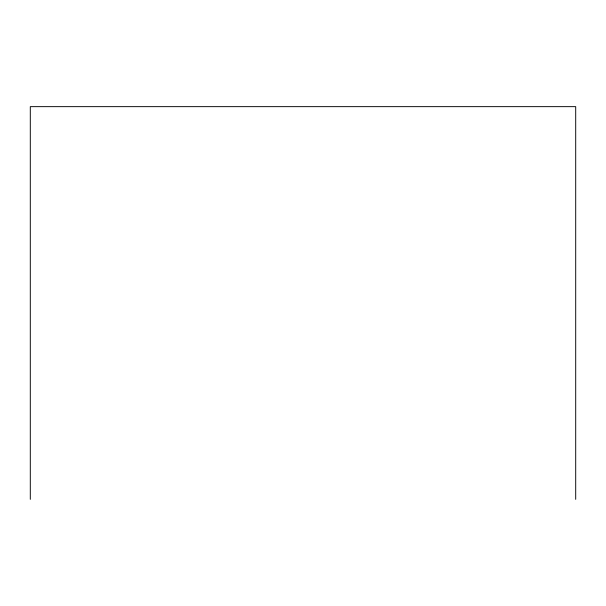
<?xml version="1.0" encoding="UTF-8"?>
<svg xmlns="http://www.w3.org/2000/svg" width="606" height="606" viewBox="0 0 606 606"><rect width="100%" height="100%" fill="white"/><g stroke="black" fill="none" stroke-linecap="round" stroke-linejoin="round"><path stroke-width="0.91" d="M575.7 499.352L575.7 106.648L30.3 106.648L30.3 499.352"/></g></svg>
